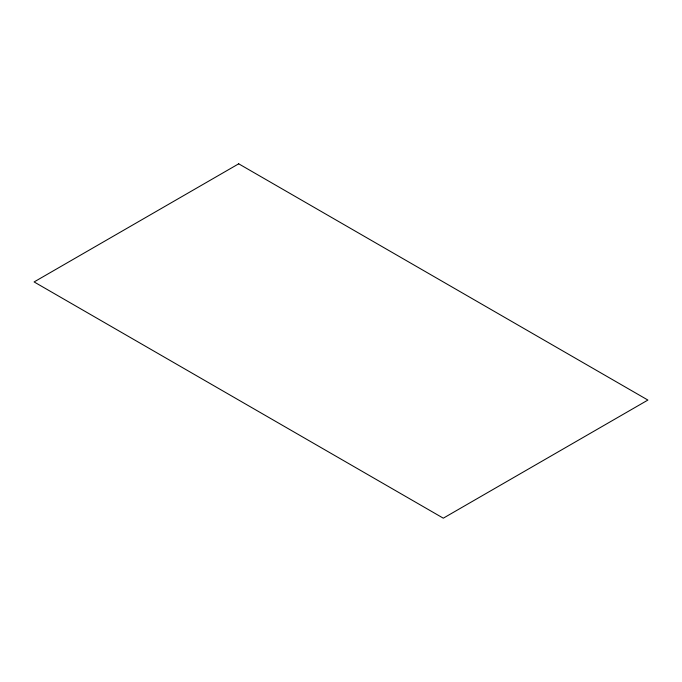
<?xml version="1.0" encoding="UTF-8"?>
<svg xmlns="http://www.w3.org/2000/svg" width="682" height="682" viewBox="0 0 682 682"><rect width="100%" height="100%" fill="white"/><g stroke="black" fill="none" stroke-linecap="round" stroke-linejoin="round"><path stroke-width="1.02" d="M238.7 163.816L34.1 281.939L443.3 518.184L647.9 400.061L238.7 163.816"/></g></svg>
